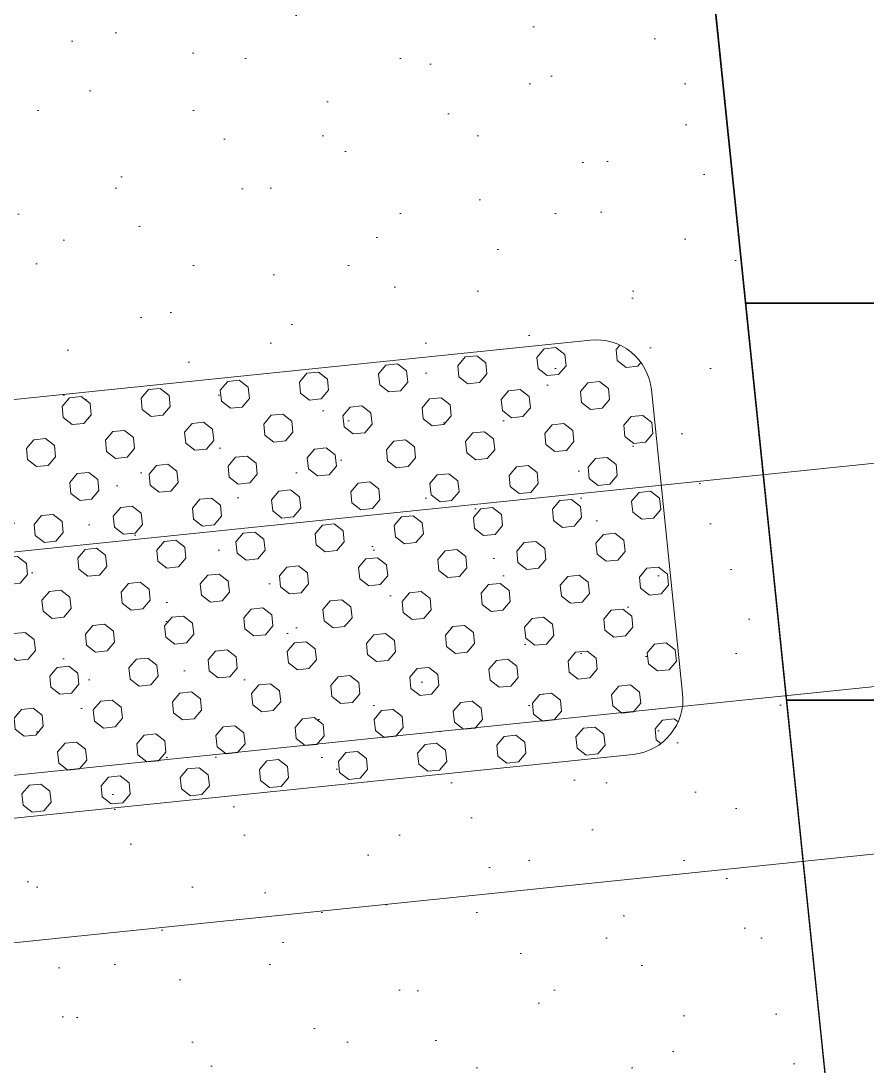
# Model space of a CAD drawing. Header units: metres. Extents: x 399 to 3028, y -427 to 863.
# Drawn here: x 763.817 to 764.427, y -307.443 to -306.691 of the extents above; entities that cross this region are included whole.
import ezdxf

# ---------------------------------------------------------------- set-up
doc = ezdxf.new("R2010")
doc.units = ezdxf.units.M
for name, color, linetype, lineweight in [('01-Dalles_structure_Stylo_No__1', 250, 'Continuous', 9), ('01-PLANCHER COLLABORANT', 250, 'Continuous', 9), ('01-PLANCHER COLLABORANT_Stylo_No__1', 250, 'Continuous', 9), ('01-Poutres 10x24_structure_Stylo_No__1', 250, 'Continuous', 9), ('03-symbole handicapé_2D_Stylo_No__1', 250, 'Continuous', 9), ('03-symbole handicapé_2D_Stylo_No__2', 8, 'Continuous', 9), ('AES-Charge', 5, 'Continuous', 35), ('Plan De Charge - PH R_1_dwg', 8, 'Continuous', 9)]:
    doc.layers.add(name, color=color, linetype=linetype, lineweight=lineweight)

# ---------------------------------------------------------------- blocks, each defined once
blk = doc.blocks.new('Plan De Charge - PH R_1_dwg-779150-Plan De Charge - PH R_1 1_100')
at = {"layer": '01-PLANCHER COLLABORANT'}
h = blk.add_hatch(dxfattribs=at)
h.set_pattern_fill('FP_64', color=28, style=0, pattern_type=2)
h.set_pattern_definition([(45, (-84.054, 39.455), (-0.055861436, 0.055861436), [0, -0.053, 0, -0.079]), (110, (-83.879, 39.455), (0.074235717, 0.027019591), [0, -0.038, 0, -0.066])])
h.paths.add_polyline_path([(412.0598, -307.57826), (413.25491, -307.45559), (413.11119, -306.06299), (411.91623, -306.18622), (412.05846, -307.56528)])
at = {"layer": 'AES-Charge'}
h = blk.add_hatch(dxfattribs=at)
h.set_pattern_fill('FP_93', color=72, style=0, pattern_type=2)
h.set_pattern_definition([(0, (46.337, 45.172), (0, 0.286), []), (90, (46.337, 45.172), (-0.286, 2e-17), [])])
h.paths.add_polyline_path([(397.52844, -332.09084), (417.24341, -331.54399), (413.37967, -294.0233), (413.37923, -294.02335), (413.37663, -293.99812), (393.89125, -296.82314), (393.89282, -296.8584), (393.88799, -296.8589), (393.98448, -297.79394), (393.9913, -297.79323), (394.13518, -299.18838), (394.12859, -299.19043), (394.19003, -299.7859), (394.19673, -299.78521), (394.21623, -299.99432), (394.21159, -299.99479), (394.30808, -300.92983), (394.31471, -300.92914), (394.50701, -302.79373), (394.50063, -302.79578), (394.56208, -303.39123), (394.56856, -303.39056), (394.7588, -305.25536), (394.75449, -305.25581), (394.85098, -306.19084), (394.85729, -306.19019), (394.87986, -306.42914), (394.87561, -306.42957), (394.9721, -307.36461), (394.97834, -307.36397), (395.17063, -309.22855), (395.16466, -309.2306), (395.2261, -309.82601), (395.23219, -309.82539), (395.42243, -311.69018), (395.41851, -311.69059), (395.515, -312.62562), (395.52091, -312.62501), (395.54348, -312.86396), (395.53964, -312.86436), (395.63613, -313.79939), (395.64197, -313.79879), (395.83426, -315.66337), (395.82869, -315.66543), (395.89013, -316.2608), (395.89582, -316.26021), (396.08606, -318.12501), (396.08254, -318.12537), (396.17903, -319.0604), (396.18454, -319.05984), (396.20711, -319.29878), (396.20366, -319.29914), (396.30015, -320.23417), (396.3056, -320.23361), (396.49789, -322.0982), (396.49272, -322.10025), (396.55415, -322.69558), (396.55944, -322.69503), (396.74969, -324.55983), (396.74656, -324.56015), (396.84305, -325.49519), (396.84817, -325.49466), (396.87074, -325.7336), (396.86769, -325.73392), (396.96418, -326.66895), (396.96923, -326.66843), (397.16152, -328.53302), (397.15675, -328.53507), (397.21818, -329.13036), (397.22307, -329.12985), (397.41332, -330.99465), (397.41059, -330.99493), (397.50708, -331.92997), (397.5118, -331.92948), (397.52797, -332.08627)])
h.paths.add_polyline_path([(414.95642, -331.42374), (414.91746, -331.41861), (414.88115, -331.40357), (414.84998, -331.37965), (414.82605, -331.34847), (414.81101, -331.31217), (414.80588, -331.2732), (414.81101, -331.23424), (414.82605, -331.19794), (414.84998, -331.16676), (414.88115, -331.14284), (414.91746, -331.1278), (414.95642, -331.12267), (414.99538, -331.1278), (415.03169, -331.14284), (415.06287, -331.16676), (415.08679, -331.19794), (415.10183, -331.23424), (415.10696, -331.2732), (415.10183, -331.31217), (415.08679, -331.34847), (415.06287, -331.37965), (415.03169, -331.40357), (414.99538, -331.41861)])
h.paths.add_polyline_path([(398.97113, -330.73239), (398.9556, -330.73034), (398.94113, -330.72435), (398.92871, -330.71482), (398.91917, -330.70239), (398.91318, -330.68792), (398.91113, -330.67239), (398.91318, -330.65686), (398.91917, -330.64239), (398.92871, -330.62996), (398.94113, -330.62043), (398.9556, -330.61443), (398.97113, -330.61239), (398.98666, -330.61443), (399.00113, -330.62043), (399.01356, -330.62996), (399.0231, -330.64239), (399.02909, -330.65686), (399.03113, -330.67239), (399.02909, -330.68792), (399.0231, -330.70239), (399.01356, -330.71482), (399.00113, -330.72435), (398.98666, -330.73034)])
h.paths.add_polyline_path([(398.88367, -330.60992), (398.88162, -330.60526), (398.8759, -330.60585), (398.14248, -323.48731), (398.07623, -323.49414), (397.80562, -320.86654), (397.87879, -320.859), (397.73579, -319.46948), (398.06657, -319.43536), (398.04417, -319.21799), (397.81697, -319.24139), (397.8139, -319.21155), (398.0411, -319.18815), (398.01547, -318.93946), (397.78827, -318.96286), (397.7852, -318.93302), (398.0124, -318.90962), (397.98678, -318.66094), (397.75956, -318.68434), (397.75649, -318.6545), (397.9837, -318.6311), (397.95808, -318.38239), (397.73088, -318.40578), (397.7278, -318.37594), (397.955, -318.35254), (397.92938, -318.10389), (397.70223, -318.12728), (397.69916, -318.09744), (397.92631, -318.07405), (397.90069, -317.82536), (397.67353, -317.84876), (397.67046, -317.81891), (397.89761, -317.79552), (397.87199, -317.54684), (397.64482, -317.57023), (397.64175, -317.54039), (397.86892, -317.51699), (397.84329, -317.26828), (397.61614, -317.29168), (397.61306, -317.26184), (397.84022, -317.23844), (397.8146, -316.98979), (397.58749, -317.01317), (397.58442, -316.98333), (397.81153, -316.95994), (397.7859, -316.71126), (397.55879, -316.73465), (397.55572, -316.70481), (397.78283, -316.68142), (397.75721, -316.43273), (397.53009, -316.45612), (397.52701, -316.42628), (397.75413, -316.40289), (397.72851, -316.15418), (397.5014, -316.17757), (397.49832, -316.14773), (397.72543, -316.12434), (397.69981, -315.87568), (397.47276, -315.89907), (397.46968, -315.86923), (397.69674, -315.84584), (397.67112, -315.59716), (397.44405, -315.62054), (397.44098, -315.5907), (397.66804, -315.56732), (397.64242, -315.31863), (397.41535, -315.34202), (397.41227, -315.31218), (397.63935, -315.28879), (397.61372, -315.04008), (397.38666, -315.06346), (397.38359, -315.03362), (397.61065, -315.01024), (397.46252, -313.57255), (397.05976, -313.61969), (396.18982, -305.17606), (396.25972, -305.167), (396.2249, -304.82936), (396.24494, -304.8287), (396.27961, -305.14484), (396.59063, -305.10999), (396.57657, -304.97348), (396.48994, -304.98234), (396.48994, -304.98241), (396.40246, -304.99143), (396.38405, -304.81295), (396.22386, -304.8287), (396.21365, -304.72922), (396.54786, -304.69479), (396.46587, -303.899), (396.13204, -303.93339), (396.12184, -303.83392), (396.45562, -303.79953), (396.38388, -303.10321), (396.05042, -303.13757), (396.04175, -303.03793), (396.04015, -303.03793), (395.62766, -299.0383), (395.64777, -299.0383), (396.05902, -303.02593), (396.37258, -302.99359), (396.36029, -302.87423), (396.18577, -302.89031), (396.1853, -302.88911), (396.17338, -302.89031), (395.69565, -298.16687), (397.92904, -297.91499), (397.91515, -297.80043), (395.54531, -298.04484), (395.586, -298.43941), (395.56611, -298.44146), (395.52336, -298.02699), (397.93505, -297.77828), (397.95146, -297.91246), (398.88304, -297.8074), (398.87009, -297.68184), (399.10882, -297.65722), (399.12154, -297.7805), (400.05566, -297.67516), (400.04386, -297.56079), (401.57382, -297.40301), (401.57587, -297.4229), (400.06581, -297.57863), (400.07553, -297.67291), (404.35754, -297.19), (404.34998, -297.1368), (402.84327, -297.29219), (402.84121, -297.2723), (404.36987, -297.11465), (404.37741, -297.18775), (405.31153, -297.08241), (405.30491, -297.01821), (405.54364, -296.99359), (405.55003, -297.05551), (406.48415, -296.95016), (406.47869, -296.89716), (408.34327, -296.70487), (408.34532, -296.72476), (406.50063, -296.91501), (406.50403, -296.94792), (409.95187, -296.55908), (408.94216, -296.66321), (408.94011, -296.64331), (410.70618, -296.46118), (410.70749, -296.47386), (411.64161, -296.36851), (411.64122, -296.36475), (412.10778, -296.31663), (412.62292, -301.32793), (412.62458, -301.32859), (412.63483, -301.4274), (412.61657, -301.42928), (412.68653, -302.12579), (412.70704, -302.12366), (412.71735, -302.22313), (412.69652, -302.22529), (412.77648, -303.02129), (412.79988, -303.01886), (412.81019, -303.11833), (412.78647, -303.12078), (412.81843, -303.43896), (412.8231, -303.43848), (412.79035, -303.12095), (412.81025, -303.1189), (412.84505, -303.45173), (412.90734, -303.44191), (413.22793, -306.04761), (411.79564, -306.19532), (411.81404, -306.35747), (411.93257, -306.34465), (411.91623, -306.18622), (413.11119, -306.06299), (413.25491, -307.45559), (412.0598, -307.57826), (412.04338, -307.41911), (411.93575, -307.43021), (413.12263, -317.87723), (413.13055, -317.8831), (414.31846, -317.76059), (414.46217, -319.1501), (414.52692, -319.14342), (415.4349, -328.57777), (415.4666, -328.89971), (415.00153, -328.94768), (415.0009, -328.94164), (414.06587, -329.03814), (414.06649, -329.04411), (412.30041, -329.22624), (412.29836, -329.22056), (411.70298, -329.28201), (411.70358, -329.2878), (409.83899, -329.48009), (409.83841, -329.47444), (408.90338, -329.57094), (408.90395, -329.57652), (408.66522, -329.60114), (408.66464, -329.59558), (407.72961, -329.69209), (407.73018, -329.69758), (406.19836, -329.85555), (406.19631, -329.85033), (405.65615, -329.90608), (405.6567, -329.91142), (405.47765, -329.92988), (405.4756, -329.92472), (404.93429, -329.98058), (404.93483, -329.98586), (403.40417, -330.14372), (403.40364, -330.13856), (402.4686, -330.23506), (402.46913, -330.24015), (402.2304, -330.26477), (402.22987, -330.2597), (401.29484, -330.3562), (401.29536, -330.3612), (398.90151, -330.60808)])
h.paths.add_polyline_path([(404.42691, -330.17066), (404.41138, -330.16862), (404.39691, -330.16262), (404.38448, -330.15309), (404.37495, -330.14066), (404.36895, -330.12619), (404.36691, -330.11066), (404.36895, -330.09513), (404.37495, -330.08066), (404.38448, -330.06824), (404.39691, -330.0587), (404.41138, -330.05271), (404.42691, -330.05066), (404.44244, -330.05271), (404.45691, -330.0587), (404.46933, -330.06824), (404.47887, -330.08066), (404.48486, -330.09513), (404.48691, -330.11066), (404.48486, -330.12619), (404.4781, -330.14167), (404.46933, -330.15309), (404.45691, -330.16262), (404.44244, -330.16862)])
h.paths.add_polyline_path([(409.98934, -329.59628), (409.97381, -329.59423), (409.95934, -329.58824), (409.94691, -329.5787), (409.93738, -329.56628), (409.93138, -329.55181), (409.92934, -329.53628), (409.93337, -329.51594), (409.93738, -329.50628), (409.94691, -329.49385), (409.95934, -329.48432), (409.97595, -329.47804), (409.98934, -329.47628), (410.01461, -329.48236), (410.01934, -329.48432), (410.03176, -329.49385), (410.0453, -329.51594), (410.04729, -329.52075), (410.04934, -329.53628), (410.04729, -329.55181), (410.0413, -329.56628), (410.03176, -329.5787), (410.01461, -329.5902), (410.00487, -329.59423)])
h.paths.add_polyline_path([(415.38589, -329.03987), (415.37036, -329.03783), (415.35589, -329.03183), (415.34347, -329.0223), (415.33393, -329.00987), (415.32794, -328.9954), (415.32589, -328.97987), (415.32794, -328.96434), (415.33719, -328.94562), (415.34347, -328.93745), (415.35589, -328.92791), (415.37036, -328.92192), (415.38589, -328.91987), (415.40142, -328.92192), (415.41589, -328.92791), (415.43459, -328.94562), (415.43785, -328.94987), (415.44385, -328.96434), (415.44589, -328.97987), (415.44385, -328.9954), (415.43785, -329.00987), (415.42832, -329.0223), (415.41589, -329.03183), (415.40142, -329.03783)])
h.paths.add_polyline_path([(398.06825, -319.43519), (398.92471, -319.34608), (398.4681, -314.90076), (398.5527, -314.89204), (398.53794, -314.7487), (398.56984, -314.73678), (398.61503, -314.73503), (398.63737, -314.73845), (398.65339, -314.88167), (398.76365, -314.87031), (398.616, -313.43754), (397.46362, -313.57242), (397.61189, -315.01011), (398.36835, -314.9322), (398.37142, -314.96205), (397.61496, -315.03995), (397.64061, -315.28866), (398.39703, -315.21076), (398.40011, -315.2406), (397.64369, -315.3185), (397.66934, -315.56718), (398.42574, -315.48928), (398.42881, -315.51912), (397.67242, -315.59702), (397.69806, -315.8457), (398.45444, -315.76781), (398.45752, -315.79765), (397.70114, -315.87555), (397.72678, -316.1242), (398.48309, -316.04631), (398.48616, -316.07615), (397.72986, -316.15404), (397.75551, -316.40275), (398.51177, -316.32486), (398.51485, -316.35471), (397.75859, -316.43259), (397.78423, -316.68127), (398.54048, -316.60339), (398.54355, -316.63323), (397.78731, -316.71111), (397.81296, -316.9598), (398.56918, -316.88191), (398.57226, -316.91176), (397.81604, -316.98964), (397.84168, -317.23829), (398.59782, -317.16042), (398.6009, -317.19026), (397.84476, -317.26813), (397.87041, -317.51684), (398.62651, -317.43897), (398.62959, -317.46881), (397.87349, -317.54668), (397.89913, -317.79536), (398.65522, -317.7175), (398.65829, -317.74734), (397.90221, -317.82521), (397.92786, -318.07389), (398.68392, -317.99602), (398.68699, -318.02586), (397.93093, -318.10373), (397.95658, -318.35238), (398.71256, -318.27452), (398.71564, -318.30437), (397.95966, -318.38222), (397.98531, -318.63093), (398.74125, -318.55308), (398.74433, -318.58292), (397.98838, -318.66077), (398.01403, -318.90945), (398.76996, -318.8316), (398.77303, -318.86145), (398.01711, -318.9393), (398.04275, -319.18798), (398.79866, -319.11013), (398.80173, -319.13997), (398.04583, -319.21782), (398.05906, -319.34608)])
h.paths.add_polyline_path([(398.47, -318.73445), (398.45917, -318.72363), (398.45917, -318.70832), (398.47, -318.6975), (398.48531, -318.6975), (398.49613, -318.70832), (398.49613, -318.72363), (398.48531, -318.73445)])
h.paths.add_polyline_path([(413.22891, -317.84288), (413.22793, -317.81282), (414.2106, -317.71162), (414.21367, -317.74146), (413.66778, -317.79768)])
h.paths.add_polyline_path([(413.20023, -317.56432), (413.19715, -317.53448), (414.18191, -317.43306), (414.18499, -317.4629), (413.22584, -317.56168)])
h.paths.add_polyline_path([(413.17152, -317.2858), (413.16845, -317.25595), (414.15321, -317.15454), (414.15628, -317.18438), (413.22793, -317.27999)])
h.paths.add_polyline_path([(413.14282, -317.00727), (413.13974, -316.97743), (414.1245, -316.87601), (414.12758, -316.90585), (413.16845, -317.00463)])
h.paths.add_polyline_path([(413.11417, -316.72877), (413.11417, -316.70841), (413.13974, -316.69598), (414.09586, -316.59751), (414.09893, -316.62735), (413.12087, -316.72808)])
h.paths.add_polyline_path([(413.64133, -316.39297), (413.70221, -316.35654), (414.06717, -316.31895), (414.07025, -316.3488), (413.66778, -316.39025)])
h.paths.add_polyline_path([(412.62666, -311.9934), (412.62359, -311.96356), (413.60835, -311.86214), (413.61142, -311.89198), (412.68716, -311.98717)])
h.paths.add_polyline_path([(412.59798, -311.71485), (412.5949, -311.68501), (413.57966, -311.58359), (413.58274, -311.61343), (412.62359, -311.71221)])
h.paths.add_polyline_path([(412.56927, -311.43632), (412.5662, -311.40648), (413.55096, -311.30506), (413.55403, -311.33491), (412.5949, -311.43368)])
h.paths.add_polyline_path([(412.54057, -311.1578), (412.53749, -311.12796), (413.52225, -311.02654), (413.52533, -311.05638), (412.5662, -311.15516)])
h.paths.add_polyline_path([(412.51192, -310.8793), (412.50885, -310.84945), (413.49361, -310.74804), (413.49669, -310.77788), (412.53749, -310.87666)])
h.paths.add_polyline_path([(412.48324, -310.60074), (412.48016, -310.5709), (413.46492, -310.46948), (413.468, -310.49932), (412.50885, -310.5981)])
h.paths.add_polyline_path([(412.45453, -310.32222), (412.45146, -310.29237), (413.43622, -310.19096), (413.43929, -310.2208), (412.48016, -310.31958)])
h.paths.add_polyline_path([(412.42583, -310.04369), (412.42275, -310.01385), (413.40752, -309.91243), (413.41059, -309.94227), (412.45146, -310.04105)])
h.paths.add_polyline_path([(412.39719, -309.76519), (412.39411, -309.73535), (413.37887, -309.63393), (413.38195, -309.66377), (412.42275, -309.76256)])
h.paths.add_polyline_path([(412.3685, -309.48663), (412.36542, -309.45679), (413.35019, -309.35537), (413.35326, -309.38522), (412.39411, -309.484)])
h.paths.add_polyline_path([(412.33979, -309.20811), (412.33672, -309.17827), (413.32148, -309.07685), (413.32455, -309.10669), (412.36542, -309.20547)])
h.paths.add_polyline_path([(412.31109, -308.92958), (412.30802, -308.89974), (413.29278, -308.79832), (413.29585, -308.82817), (412.33672, -308.92695)])
h.paths.add_polyline_path([(412.28245, -308.65108), (412.27937, -308.62124), (413.26413, -308.51982), (413.26721, -308.54966), (412.30802, -308.64845)])
h.paths.add_polyline_path([(412.54139, -308.47159), (412.53056, -308.46077), (412.53056, -308.44546), (412.54139, -308.43464), (412.5567, -308.43464), (412.56752, -308.44546), (412.56752, -308.46077), (412.5567, -308.47159)])
h.paths.add_polyline_path([(412.25376, -308.37253), (412.25068, -308.34269), (413.23545, -308.24127), (413.23852, -308.27111), (412.27937, -308.36989)])
h.paths.add_polyline_path([(412.22505, -308.094), (412.22198, -308.06416), (413.20674, -307.96274), (413.20981, -307.99258), (412.25068, -308.09136)])
h.paths.add_polyline_path([(412.19635, -307.81548), (412.19328, -307.78564), (413.17804, -307.68422), (413.18111, -307.71406), (412.22198, -307.81284)])
h.paths.add_polyline_path([(411.92222, -307.31097), (412.03101, -307.29915), (411.94494, -306.46461), (411.84786, -306.47462), (411.84786, -306.48417), (411.83703, -306.49499), (411.82964, -306.49499), (411.92088, -307.29915)])
h.paths.add_polyline_path([(411.99935, -307.13892), (411.98404, -307.13892), (411.97321, -307.1281), (411.97321, -307.11279), (411.98404, -307.10197), (411.99935, -307.10197), (412.01017, -307.11279), (412.01017, -307.1281)])
h.paths.add_polyline_path([(396.59116, -305.11271), (396.77997, -305.09325), (396.76561, -304.95399), (396.5768, -304.97345), (396.59088, -305.10999)])
h.paths.add_polyline_path([(396.55833, -304.7944), (396.74706, -304.77399), (396.5492, -302.85474), (396.3603, -302.87423), (396.37261, -302.99359), (396.44686, -302.98593), (396.63253, -304.7863), (396.62254, -304.7869), (396.44822, -303.09658), (396.38392, -303.10321), (396.45573, -303.79952), (396.51906, -303.79299), (396.5293, -303.89246), (396.46599, -303.89899), (396.54806, -304.69477), (396.61229, -304.68815), (396.62254, -304.78762), (396.55831, -304.79424)])
h.paths.add_polyline_path([(395.59643, -298.00263), (395.5809, -298.00059), (395.56643, -297.99459), (395.554, -297.98506), (395.54326, -297.96972), (395.53847, -297.95816), (395.53643, -297.94263), (395.53847, -297.9271), (395.54531, -297.91153), (395.554, -297.90021), (395.56643, -297.89067), (395.5809, -297.88468), (395.59643, -297.88263), (395.61196, -297.88468), (395.62643, -297.89067), (395.63885, -297.90021), (395.64839, -297.91263), (395.65438, -297.9271), (395.65643, -297.94263), (395.65438, -297.95816), (395.64839, -297.97263), (395.63885, -297.98506), (395.62643, -297.99459), (395.61196, -298.00059)])
h.paths.add_polyline_path([(398.90291, -297.80516), (399.10166, -297.78275), (399.08893, -297.67938), (398.89204, -297.69969), (398.90011, -297.77793)])
h.paths.add_polyline_path([(401.05665, -297.44062), (401.04112, -297.43858), (401.02665, -297.43258), (401.01423, -297.42305), (401.00153, -297.40301), (400.9987, -297.39615), (400.99665, -297.38062), (400.9987, -297.36509), (401.00469, -297.35062), (401.01423, -297.3382), (401.02665, -297.32866), (401.04112, -297.32267), (401.05665, -297.32062), (401.07218, -297.32267), (401.08665, -297.32866), (401.09908, -297.3382), (401.10861, -297.35062), (401.11461, -297.36509), (401.11665, -297.38062), (401.11177, -297.40301), (401.10861, -297.41062), (401.09908, -297.42305), (401.08665, -297.43258), (401.07218, -297.43858)])
h.paths.add_polyline_path([(402.12004, -297.36678), (402.11799, -297.34688), (402.29704, -297.32842), (402.29909, -297.34831), (402.22605, -297.35585)])
h.paths.add_polyline_path([(405.33141, -297.08016), (405.53016, -297.05775), (405.52375, -297.01575), (405.32686, -297.03606)])
h.paths.add_polyline_path([(406.60996, -296.87242), (406.59443, -296.87038), (406.57949, -296.86402), (406.56753, -296.85485), (406.558, -296.84242), (406.552, -296.82795), (406.54996, -296.81242), (406.552, -296.79689), (406.558, -296.78242), (406.56753, -296.76999), (406.57996, -296.76046), (406.59443, -296.75447), (406.60996, -296.75242), (406.62549, -296.75447), (406.63996, -296.76046), (406.65239, -296.76999), (406.66192, -296.78242), (406.66792, -296.79689), (406.66996, -296.81242), (406.66792, -296.82795), (406.66192, -296.84242), (406.65239, -296.85485), (406.63996, -296.86438), (406.62549, -296.87038)])
h.paths.add_polyline_path([(412.01605, -296.31631), (412.00052, -296.31427), (411.98605, -296.30828), (411.97362, -296.29874), (411.96409, -296.28631), (411.95809, -296.27184), (411.95605, -296.25631), (411.95809, -296.24079), (411.96409, -296.22631), (411.97362, -296.21389), (411.98605, -296.20435), (412.00052, -296.19836), (412.01605, -296.19631), (412.03158, -296.19836), (412.04605, -296.20435), (412.05847, -296.21389), (412.06801, -296.22631), (412.074, -296.24079), (412.07605, -296.25631), (412.074, -296.27184), (412.06801, -296.28631), (412.05847, -296.29874), (412.04605, -296.30828), (412.03158, -296.31427)])
at = {"layer": '01-Dalles_structure_Stylo_No__1', "flags": 128}
blk.add_lwpolyline([(415.58817, -328.88718), (415.46809, -328.89956), (413.85857, -313.30452), (412.36815, -313.45808), (412.22452, -312.06546), (413.71425, -311.91198), (412.10778, -296.31663), (413.66947, -296.15527), (413.69953, -296.4468), (413.70232, -296.47387), (416.9997, -328.44662), (417.0298, -328.7385), (415.6379, -328.88205)], dxfattribs=at)
at = {"layer": '01-PLANCHER COLLABORANT_Stylo_No__1', "flags": 128}
blk.add_lwpolyline([(413.11119, -306.06299), (413.25491, -307.45559), (412.0598, -307.57826), (411.91623, -306.18622)], close=True, dxfattribs=at)
at = {"layer": '01-Poutres 10x24_structure_Stylo_No__1', "flags": 128}
for points in [[(411.52304, -307.19128), (411.53945, -307.35044), (414.88073, -307.00585), (414.86432, -306.8467)], [(411.55176, -307.46981), (411.56818, -307.62897), (414.90946, -307.28438), (414.89304, -307.12523)]]:
    blk.add_lwpolyline(points, close=True, dxfattribs=at)
at = {"layer": '03-symbole handicapé_2D_Stylo_No__1'}
for p, q in [((412.13042, -307.01876), (413.08536, -306.92041)), ((413.12925, -306.9561), (413.15179, -307.17494)), ((413.1161, -307.21883), (412.16115, -307.31718))]:
    blk.add_line(p, q, dxfattribs=at)
for centre, start, end in [((413.08946, -306.9602), 5.88003, 95.88003), ((413.112, -307.17904), 275.88003, 5.88003)]:
    blk.add_arc(centre, 0.04, start, end, dxfattribs=at)
at = {"layer": '03-symbole handicapé_2D_Stylo_No__2', "flags": 128}
for points in [[(413.05409, -306.94604), (413.0476, -306.94099), (413.04678, -306.93299), (413.0521, -306.92673), (413.06045, -306.92587), (413.06693, -306.93092), (413.06776, -306.93892), (413.06244, -306.94518), (413.05409, -306.94604)], [(413.12176, -306.9366), (413.11945, -306.93931), (413.1111, -306.94017), (413.10462, -306.93512), (413.10379, -306.92712), (413.10645, -306.92399)], [(412.99707, -306.95192), (413.00542, -306.95106), (413.01074, -306.94479), (413.00992, -306.93679), (413.00343, -306.93174), (412.99508, -306.9326), (412.98976, -306.93886), (412.99059, -306.94687), (412.99707, -306.95192)], [(412.88304, -306.96366), (412.87655, -306.95861), (412.87573, -306.95061), (412.88105, -306.94434), (412.8894, -306.94348), (412.89589, -306.94853), (412.89671, -306.95653), (412.89139, -306.9628), (412.88304, -306.96366)], [(412.94006, -306.95779), (412.93357, -306.95274), (412.93275, -306.94474), (412.93807, -306.93847), (412.94642, -306.93761), (412.9529, -306.94266), (412.95373, -306.95066), (412.94841, -306.95693), (412.94006, -306.95779)], [(412.82602, -306.96953), (412.81954, -306.96448), (412.81871, -306.95648), (412.82403, -306.95021), (412.83238, -306.94935), (412.83887, -306.9544), (412.8397, -306.96241), (412.83437, -306.96867), (412.82602, -306.96953)], [(413.08541, -306.97043), (413.07892, -306.96538), (413.0781, -306.95738), (413.08342, -306.95111), (413.09177, -306.95025), (413.09826, -306.9553), (413.09908, -306.9633), (413.09376, -306.96957), (413.08541, -306.97043)], [(412.76901, -306.9754), (412.76252, -306.97035), (412.7617, -306.96235), (412.76702, -306.95608), (412.77537, -306.95523), (412.78186, -306.96028), (412.78268, -306.96828), (412.77736, -306.97454), (412.76901, -306.9754)], [(413.02839, -306.9763), (413.02191, -306.97125), (413.02108, -306.96325), (413.0264, -306.95698), (413.03475, -306.95612), (413.04124, -306.96117), (413.04206, -306.96918), (413.03674, -306.97544), (413.02839, -306.9763)], [(412.71199, -306.98128), (412.70551, -306.97623), (412.70468, -306.96822), (412.71, -306.96196), (412.71835, -306.9611), (412.72484, -306.96615), (412.72566, -306.97415), (412.72034, -306.98042), (412.71199, -306.98128)], [(412.97138, -306.98217), (412.96489, -306.97712), (412.96407, -306.96912), (412.96939, -306.96285), (412.97774, -306.96199), (412.98422, -306.96704), (412.98505, -306.97505), (412.97973, -306.98131), (412.97138, -306.98217)], [(412.85735, -306.99392), (412.85086, -306.98887), (412.85004, -306.98086), (412.85536, -306.9746), (412.86371, -306.97374), (412.87019, -306.97879), (412.87102, -306.98679), (412.8657, -306.99306), (412.85735, -306.99392)], [(412.91436, -306.98805), (412.90788, -306.98299), (412.90705, -306.97499), (412.91237, -306.96873), (412.92072, -306.96787), (412.92721, -306.97292), (412.92803, -306.98092), (412.92271, -306.98719), (412.91436, -306.98805)], [(413.11673, -306.99481), (413.11024, -306.98976), (413.10942, -306.98176), (413.11474, -306.9755), (413.12309, -306.97464), (413.12958, -306.97969), (413.1304, -306.98769), (413.12508, -306.99395), (413.11673, -306.99481)], [(412.80033, -306.99979), (412.79384, -306.99474), (412.79302, -306.98674), (412.79834, -306.98047), (412.80669, -306.97961), (412.81318, -306.98466), (412.814, -306.99266), (412.80868, -306.99893), (412.80033, -306.99979)], [(413.05972, -307.00069), (413.06807, -306.99983), (413.07339, -306.99356), (413.07256, -306.98556), (413.06608, -306.98051), (413.05773, -306.98137), (413.0524, -306.98763), (413.05323, -306.99564), (413.05972, -307.00069)], [(412.74331, -307.00566), (412.75166, -307.0048), (412.75699, -306.99853), (412.75616, -306.99053), (412.74967, -306.98548), (412.74132, -306.98634), (412.736, -306.99261), (412.73683, -307.00061), (412.74331, -307.00566)], [(413.0027, -307.00656), (412.99621, -307.00151), (412.99539, -306.99351), (413.00071, -306.98724), (413.00906, -306.98638), (413.01555, -306.99143), (413.01637, -306.99943), (413.01105, -307.0057), (413.0027, -307.00656)], [(412.6863, -307.01153), (412.67981, -307.00648), (412.67899, -306.99848), (412.68431, -306.99221), (412.69266, -306.99135), (412.69915, -306.9964), (412.69997, -307.00441), (412.69465, -307.01067), (412.6863, -307.01153)], [(412.94568, -307.01243), (412.9392, -307.00738), (412.93837, -306.99938), (412.94369, -306.99311), (412.95204, -306.99225), (412.95853, -306.9973), (412.95935, -307.0053), (412.95403, -307.01157), (412.94568, -307.01243)], [(412.83165, -307.02417), (412.82517, -307.01912), (412.82434, -307.01112), (412.82966, -307.00486), (412.83801, -307.004), (412.8445, -307.00905), (412.84532, -307.01705), (412.84, -307.02331), (412.83165, -307.02417)], [(412.88867, -307.0183), (412.88218, -307.01325), (412.88136, -307.00525), (412.88668, -306.99898), (412.89503, -306.99812), (412.90151, -307.00317), (412.90234, -307.01118), (412.89702, -307.01744), (412.88867, -307.0183)], [(413.09104, -307.02507), (413.09939, -307.02421), (413.10471, -307.01795), (413.10388, -307.00994), (413.0974, -307.00489), (413.08905, -307.00575), (413.08373, -307.01202), (413.08455, -307.02002), (413.09104, -307.02507)], [(412.77464, -307.03005), (412.76815, -307.025), (412.76733, -307.01699), (412.77265, -307.01073), (412.781, -307.00987), (412.78748, -307.01492), (412.78831, -307.02292), (412.78299, -307.02919), (412.77464, -307.03005)], [(413.03402, -307.03094), (413.02753, -307.02589), (413.02671, -307.01789), (413.03203, -307.01162), (413.04038, -307.01076), (413.04687, -307.01582), (413.04769, -307.02382), (413.04237, -307.03008), (413.03402, -307.03094)], [(412.71762, -307.03592), (412.71113, -307.03087), (412.71031, -307.02287), (412.71563, -307.0166), (412.72398, -307.01574), (412.73047, -307.02079), (412.73129, -307.02879), (412.72597, -307.03506), (412.71762, -307.03592)], [(412.97701, -307.03682), (412.97052, -307.03177), (412.96969, -307.02376), (412.97502, -307.0175), (412.98337, -307.01664), (412.98985, -307.02169), (412.99068, -307.02969), (412.98536, -307.03596), (412.97701, -307.03682)], [(412.91999, -307.04269), (412.9135, -307.03764), (412.91268, -307.02964), (412.918, -307.02337), (412.92635, -307.02251), (412.93284, -307.02756), (412.93366, -307.03556), (412.92834, -307.04183), (412.91999, -307.04269)], [(412.80596, -307.05443), (412.79947, -307.04938), (412.79865, -307.04138), (412.80397, -307.03511), (412.81232, -307.03425), (412.8188, -307.0393), (412.81963, -307.04731), (412.81431, -307.05357), (412.80596, -307.05443)], [(412.86297, -307.04856), (412.85649, -307.04351), (412.85566, -307.03551), (412.86098, -307.02924), (412.86933, -307.02838), (412.87582, -307.03343), (412.87664, -307.04143), (412.87132, -307.0477), (412.86297, -307.04856)], [(413.06534, -307.05533), (413.05886, -307.05028), (413.05803, -307.04228), (413.06335, -307.03601), (413.0717, -307.03515), (413.07819, -307.0402), (413.07901, -307.0482), (413.07369, -307.05447), (413.06534, -307.05533)], [(413.12236, -307.04946), (413.11587, -307.04441), (413.11505, -307.0364), (413.12037, -307.03014), (413.12872, -307.02928), (413.13521, -307.03433), (413.13603, -307.04233), (413.13071, -307.0486), (413.12236, -307.04946)], [(412.74894, -307.0603), (412.74246, -307.05525), (412.74163, -307.04725), (412.74695, -307.04098), (412.7553, -307.04012), (412.76179, -307.04517), (412.76261, -307.05318), (412.75729, -307.05944), (412.74894, -307.0603)], [(413.00833, -307.0612), (413.00184, -307.05615), (413.00102, -307.04815), (413.00634, -307.04188), (413.01469, -307.04102), (413.02117, -307.04607), (413.022, -307.05407), (413.01668, -307.06034), (413.00833, -307.0612)], [(412.69193, -307.06618), (412.68544, -307.06113), (412.68462, -307.05312), (412.68994, -307.04686), (412.69829, -307.046), (412.70477, -307.05105), (412.7056, -307.05905), (412.70028, -307.06532), (412.69193, -307.06618)], [(412.95131, -307.06707), (412.94482, -307.06202), (412.944, -307.05402), (412.94932, -307.04775), (412.95767, -307.04689), (412.96416, -307.05194), (412.96498, -307.05995), (412.95966, -307.06621), (412.95131, -307.06707)], [(412.8943, -307.07294), (412.88781, -307.06789), (412.88698, -307.05989), (412.89231, -307.05363), (412.90066, -307.05277), (412.90714, -307.05782), (412.90797, -307.06582), (412.90265, -307.07208), (412.8943, -307.07294)], [(412.78026, -307.08469), (412.77378, -307.07964), (412.77295, -307.07164), (412.77827, -307.06537), (412.78662, -307.06451), (412.79311, -307.06956), (412.79393, -307.07756), (412.78861, -307.08383), (412.78026, -307.08469)], [(412.83728, -307.07882), (412.84563, -307.07796), (412.85095, -307.07169), (412.85013, -307.06369), (412.84364, -307.05864), (412.83529, -307.0595), (412.82997, -307.06576), (412.83079, -307.07377), (412.83728, -307.07882)], [(413.09666, -307.07971), (413.09018, -307.07466), (413.08935, -307.06666), (413.09467, -307.0604), (413.10302, -307.05954), (413.10951, -307.06459), (413.11034, -307.07259), (413.10501, -307.07885), (413.09666, -307.07971)], [(412.72325, -307.09056), (412.71676, -307.08551), (412.71594, -307.07751), (412.72126, -307.07124), (412.72961, -307.07038), (412.73609, -307.07543), (412.73692, -307.08343), (412.7316, -307.0897), (412.72325, -307.09056)], [(412.98263, -307.09146), (412.97615, -307.08641), (412.97532, -307.07841), (412.98064, -307.07214), (412.98899, -307.07128), (412.99548, -307.07633), (412.9963, -307.08433), (412.99098, -307.0906), (412.98263, -307.09146)], [(413.03965, -307.08559), (413.03316, -307.08054), (413.03234, -307.07253), (413.03766, -307.06627), (413.04601, -307.06541), (413.0525, -307.07046), (413.05332, -307.07846), (413.048, -307.08473), (413.03965, -307.08559)], [(412.66623, -307.09643), (412.65974, -307.09138), (412.65892, -307.08338), (412.66424, -307.07711), (412.67259, -307.07625), (412.67908, -307.0813), (412.6799, -307.08931), (412.67458, -307.09557), (412.66623, -307.09643)], [(412.92562, -307.09733), (412.91913, -307.09228), (412.91831, -307.08428), (412.92363, -307.07801), (412.93198, -307.07715), (412.93846, -307.0822), (412.93929, -307.0902), (412.93397, -307.09647), (412.92562, -307.09733)], [(412.8686, -307.1032), (412.86211, -307.09815), (412.86129, -307.09015), (412.86661, -307.08388), (412.87496, -307.08302), (412.88145, -307.08807), (412.88227, -307.09608), (412.87695, -307.10234), (412.8686, -307.1032)], [(413.12799, -307.1041), (413.1215, -307.09905), (413.12068, -307.09105), (413.126, -307.08478), (413.13435, -307.08392), (413.14083, -307.08897), (413.14166, -307.09697), (413.13634, -307.10324), (413.12799, -307.1041)], [(412.75457, -307.11495), (412.74808, -307.1099), (412.74726, -307.10189), (412.75258, -307.09563), (412.76093, -307.09477), (412.76742, -307.09982), (412.76824, -307.10782), (412.76292, -307.11409), (412.75457, -307.11495)], [(412.81159, -307.10907), (412.8051, -307.10402), (412.80427, -307.09602), (412.8096, -307.08975), (412.81795, -307.08889), (412.82443, -307.09395), (412.82526, -307.10195), (412.81994, -307.10821), (412.81159, -307.10907)], [(413.07097, -307.10997), (413.07932, -307.10911), (413.08464, -307.10284), (413.08382, -307.09484), (413.07733, -307.08979), (413.06898, -307.09065), (413.06366, -307.09692), (413.06448, -307.10492), (413.07097, -307.10997)], [(412.69755, -307.12082), (412.69107, -307.11577), (412.69024, -307.10777), (412.69556, -307.1015), (412.70391, -307.10064), (412.7104, -307.10569), (412.71122, -307.11369), (412.7059, -307.11996), (412.69755, -307.12082)], [(412.95694, -307.12172), (412.95045, -307.11666), (412.94963, -307.10866), (412.95495, -307.1024), (412.9633, -307.10154), (412.96979, -307.10659), (412.97061, -307.11459), (412.96529, -307.12086), (412.95694, -307.12172)], [(413.01395, -307.11584), (413.00747, -307.11079), (413.00664, -307.10279), (413.01196, -307.09652), (413.02031, -307.09566), (413.0268, -307.10071), (413.02763, -307.10872), (413.0223, -307.11498), (413.01395, -307.11584)], [(412.89992, -307.12759), (412.89344, -307.12254), (412.89261, -307.11453), (412.89793, -307.10827), (412.90628, -307.10741), (412.91277, -307.11246), (412.91359, -307.12046), (412.90827, -307.12673), (412.89992, -307.12759)], [(412.84291, -307.13346), (412.85126, -307.1326), (412.85658, -307.12633), (412.85575, -307.11833), (412.84927, -307.11328), (412.84092, -307.11414), (412.8356, -307.12041), (412.83642, -307.12841), (412.84291, -307.13346)], [(413.10229, -307.13436), (413.09581, -307.12931), (413.09498, -307.1213), (413.1003, -307.11504), (413.10865, -307.11418), (413.11514, -307.11923), (413.11596, -307.12723), (413.11064, -307.1335), (413.10229, -307.13436)], [(412.72888, -307.1452), (412.72239, -307.14015), (412.72156, -307.13215), (412.72689, -307.12588), (412.73524, -307.12502), (412.74172, -307.13007), (412.74255, -307.13808), (412.73723, -307.14434), (412.72888, -307.1452)], [(412.78589, -307.13933), (412.7794, -307.13428), (412.77858, -307.12628), (412.7839, -307.12001), (412.79225, -307.11915), (412.79874, -307.1242), (412.79956, -307.1322), (412.79424, -307.13847), (412.78589, -307.13933)], [(413.04528, -307.14023), (413.03879, -307.13518), (413.03797, -307.12718), (413.04329, -307.12091), (413.05164, -307.12005), (413.05812, -307.1251), (413.05895, -307.1331), (413.05363, -307.13937), (413.04528, -307.14023)], [(412.67186, -307.15107), (412.66537, -307.14602), (412.66455, -307.13802), (412.66987, -307.13176), (412.67822, -307.1309), (412.68471, -307.13595), (412.68553, -307.14395), (412.68021, -307.15021), (412.67186, -307.15107)], [(412.93124, -307.15197), (412.92476, -307.14692), (412.92393, -307.13892), (412.92925, -307.13265), (412.9376, -307.13179), (412.94409, -307.13684), (412.94492, -307.14485), (412.93959, -307.15111), (412.93124, -307.15197)], [(412.98826, -307.1461), (412.99661, -307.14524), (413.00193, -307.13897), (413.00111, -307.13097), (412.99462, -307.12592), (412.98627, -307.12678), (412.98095, -307.13305), (412.98177, -307.14105), (412.98826, -307.1461)], [(412.87423, -307.15784), (412.88258, -307.15698), (412.8879, -307.15072), (412.88708, -307.14272), (412.88059, -307.13767), (412.87224, -307.13853), (412.86692, -307.14479), (412.86774, -307.15279), (412.87423, -307.15784)], [(413.13361, -307.15874), (413.14196, -307.15788), (413.14728, -307.15162), (413.14646, -307.14361), (413.13997, -307.13856), (413.13162, -307.13942), (413.1263, -307.14569), (413.12713, -307.15369), (413.13361, -307.15874)], [(412.81721, -307.16372), (412.81073, -307.15867), (412.8099, -307.15066), (412.81522, -307.1444), (412.82357, -307.14354), (412.83006, -307.14859), (412.83088, -307.15659), (412.82556, -307.16286), (412.81721, -307.16372)], [(413.0766, -307.16461), (413.07011, -307.15956), (413.06929, -307.15156), (413.07461, -307.14529), (413.08296, -307.14443), (413.08944, -307.14949), (413.09027, -307.15749), (413.08495, -307.16375), (413.0766, -307.16461)], [(412.70318, -307.17546), (412.69669, -307.17041), (412.69587, -307.16241), (412.70119, -307.15614), (412.70954, -307.15528), (412.71603, -307.16033), (412.71685, -307.16833), (412.71153, -307.1746), (412.70318, -307.17546)], [(412.7602, -307.16959), (412.75371, -307.16454), (412.75289, -307.15654), (412.75821, -307.15027), (412.76656, -307.14941), (412.77304, -307.15446), (412.77387, -307.16246), (412.76855, -307.16873), (412.7602, -307.16959)], [(413.01958, -307.17049), (413.0131, -307.16544), (413.01227, -307.15743), (413.01759, -307.15117), (413.02594, -307.15031), (413.03243, -307.15536), (413.03325, -307.16336), (413.02793, -307.16963), (413.01958, -307.17049)], [(412.90555, -307.18223), (412.89906, -307.17718), (412.89824, -307.16918), (412.90356, -307.16291), (412.91191, -307.16205), (412.9184, -307.1671), (412.91922, -307.1751), (412.9139, -307.18137), (412.90555, -307.18223)], [(412.96257, -307.17636), (412.95608, -307.17131), (412.95526, -307.1633), (412.96058, -307.15704), (412.96893, -307.15618), (412.97541, -307.16123), (412.97624, -307.16923), (412.97092, -307.1755), (412.96257, -307.17636)], [(412.84853, -307.1881), (412.84205, -307.18305), (412.84122, -307.17505), (412.84654, -307.16878), (412.85489, -307.16792), (412.86138, -307.17297), (412.86221, -307.18097), (412.85688, -307.18724), (412.84853, -307.1881)], [(413.10792, -307.189), (413.10143, -307.18395), (413.10061, -307.17595), (413.10593, -307.16968), (413.11428, -307.16882), (413.12077, -307.17387), (413.12159, -307.18187), (413.11627, -307.18814), (413.10792, -307.189)], [(412.79152, -307.19397), (412.78503, -307.18892), (412.78421, -307.18092), (412.78953, -307.17465), (412.79788, -307.17379), (412.80437, -307.17884), (412.80519, -307.18685), (412.79987, -307.19311), (412.79152, -307.19397)], [(413.0509, -307.19487), (413.04442, -307.18982), (413.04359, -307.18182), (413.04891, -307.17555), (413.05726, -307.17469), (413.06375, -307.17974), (413.06457, -307.18774), (413.05925, -307.19401), (413.0509, -307.19487)], [(412.67749, -307.20572), (412.671, -307.20067), (412.67018, -307.19266), (412.6755, -307.1864), (412.68385, -307.18554), (412.69033, -307.19059), (412.69116, -307.19859), (412.68584, -307.20486), (412.67749, -307.20572)], [(412.7345, -307.19985), (412.72802, -307.19479), (412.72719, -307.18679), (412.73251, -307.18053), (412.74086, -307.17967), (412.74735, -307.18472), (412.74817, -307.19272), (412.74285, -307.19899), (412.7345, -307.19985)], [(412.99389, -307.20074), (412.9874, -307.19569), (412.98658, -307.18769), (412.9919, -307.18142), (413.00025, -307.18056), (413.00673, -307.18561), (413.00756, -307.19362), (413.00224, -307.19988), (412.99389, -307.20074)], [(412.87986, -307.21249), (412.87337, -307.20744), (412.87255, -307.19943), (412.87787, -307.19317), (412.88622, -307.19231), (412.8927, -307.19736), (412.89353, -307.20536), (412.88821, -307.21163), (412.87986, -307.21249)], [(412.93687, -307.20661), (412.93039, -307.20156), (412.92956, -307.19356), (412.93488, -307.1873), (412.94323, -307.18644), (412.94972, -307.19149), (412.95054, -307.19949), (412.94522, -307.20575), (412.93687, -307.20661)], [(413.14848, -307.19545), (413.1456, -307.19321), (413.13725, -307.19407), (413.13193, -307.20033), (413.13275, -307.20833), (413.13612, -307.21095)], [(412.82284, -307.21836), (412.83119, -307.2175), (412.83651, -307.21123), (412.83569, -307.20323), (412.8292, -307.19818), (412.82085, -307.19904), (412.81553, -307.20531), (412.81635, -307.21331), (412.82284, -307.21836)], [(413.08223, -307.21926), (413.09058, -307.2184), (413.0959, -307.21213), (413.09507, -307.20413), (413.08859, -307.19908), (413.08024, -307.19994), (413.07491, -307.2062), (413.07574, -307.21421), (413.08223, -307.21926)], [(412.76582, -307.22423), (412.75934, -307.21918), (412.75851, -307.21118), (412.76383, -307.20491), (412.77218, -307.20405), (412.77867, -307.2091), (412.7795, -307.2171), (412.77417, -307.22337), (412.76582, -307.22423)], [(413.02521, -307.22513), (413.01872, -307.22008), (413.0179, -307.21208), (413.02322, -307.20581), (413.03157, -307.20495), (413.03806, -307.21), (413.03888, -307.218), (413.03356, -307.22427), (413.02521, -307.22513)], [(412.70881, -307.2301), (412.70232, -307.22505), (412.7015, -307.21705), (412.70682, -307.21078), (412.71517, -307.20992), (412.72166, -307.21497), (412.72248, -307.22298), (412.71716, -307.22924), (412.70881, -307.2301)], [(412.96819, -307.231), (412.96171, -307.22595), (412.96088, -307.21795), (412.9662, -307.21168), (412.97455, -307.21082), (412.98104, -307.21587), (412.98186, -307.22387), (412.97654, -307.23014), (412.96819, -307.231)], [(412.85416, -307.24274), (412.84767, -307.23769), (412.84685, -307.22969), (412.85217, -307.22342), (412.86052, -307.22256), (412.86701, -307.22762), (412.86783, -307.23562), (412.86251, -307.24188), (412.85416, -307.24274)], [(412.91118, -307.23687), (412.91953, -307.23601), (412.92485, -307.22975), (412.92402, -307.22174), (412.91754, -307.21669), (412.90919, -307.21755), (412.90387, -307.22382), (412.90469, -307.23182), (412.91118, -307.23687)], [(412.79715, -307.24862), (412.79066, -307.24357), (412.78984, -307.23556), (412.79516, -307.2293), (412.80351, -307.22844), (412.80999, -307.23349), (412.81082, -307.24149), (412.8055, -307.24776), (412.79715, -307.24862)], [(412.74013, -307.25449), (412.73364, -307.24944), (412.73282, -307.24144), (412.73814, -307.23517), (412.74649, -307.23431), (412.75298, -307.23936), (412.7538, -307.24736), (412.74848, -307.25363), (412.74013, -307.25449)], [(412.68311, -307.26036), (412.69146, -307.2595), (412.69679, -307.25323), (412.69596, -307.24523), (412.68947, -307.24018), (412.68112, -307.24104), (412.6758, -307.24731), (412.67663, -307.25531), (412.68311, -307.26036)]]:
    blk.add_lwpolyline(points, dxfattribs=at)

msp = doc.modelspace()

# ---------------------------------------------------------------- block references
at = {"layer": 'Plan De Charge - PH R_1_dwg', "color": 10, "lineweight": 35}
msp.add_blockref('Plan De Charge - PH R_1_dwg-779150-Plan De Charge - PH R_1 1_100', (351.14246, 0), dxfattribs=at)

doc.saveas('drawing.dxf')
